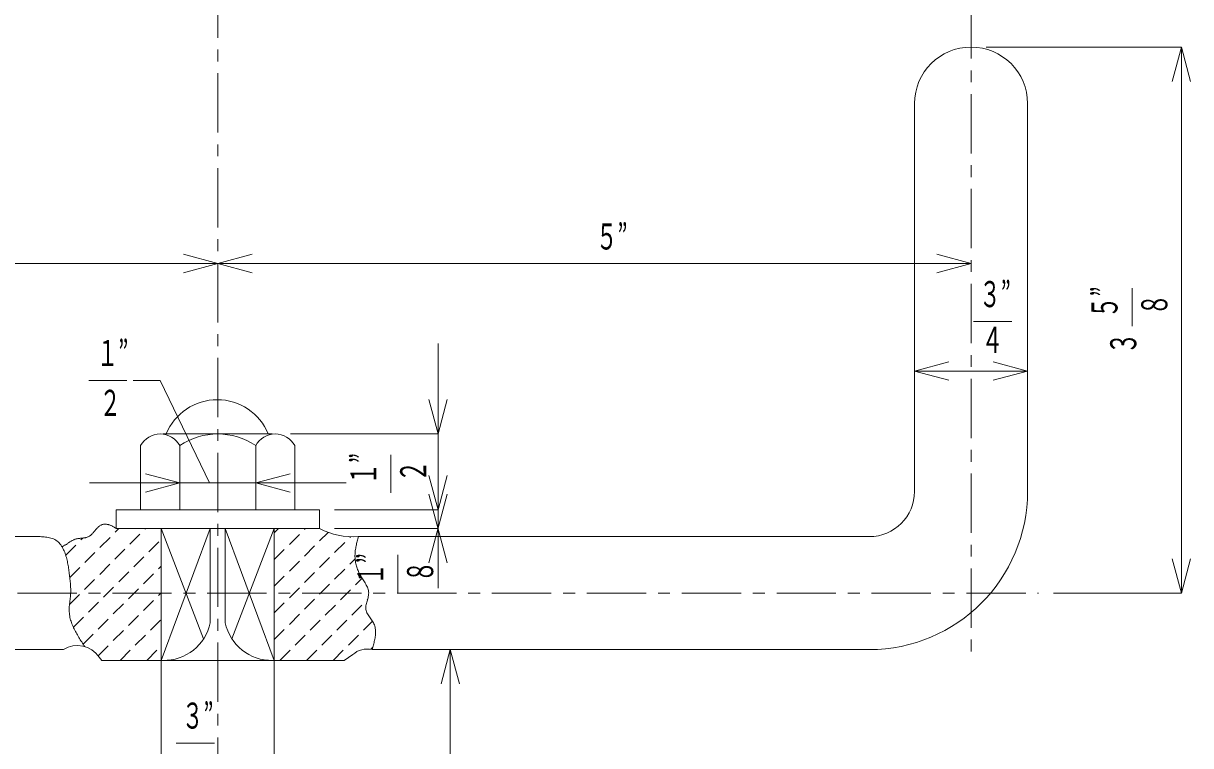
# Model space of a CAD drawing. Units: millimetres, scale not verified. Extents: x -820 to 820, y -580 to 580.
# Drawn here: x -395.2 to -198.4, y 309.8 to 431.6 of the extents above; entities that cross this region are included whole.
import ezdxf
from ezdxf.enums import TextEntityAlignment as Align

# ---------------------------------------------------------------- set-up
doc = ezdxf.new("R2010")
doc.units = ezdxf.units.MM
doc.header["$LTSCALE"] = 2
doc.linetypes.add('CHAIN1', pattern=[8, 5, -1, 1, -1])
doc.linetypes.add('DASHED1', pattern=[1.8, 1.2, -0.6])
for name, color, linetype, lineweight in [('0-0_通り芯', 3, 'Continuous', 18), ('0-1_補助芯', 4, 'CHAIN1', 18), ('0-2_通芯記号', 2, 'Continuous', 18)]:
    doc.layers.add(name, color=color, linetype=linetype, lineweight=lineweight)
doc.styles.add('ＭＳ ゴシック', font='')
doc.styles.get('ＭＳ ゴシック').set_extended_font_data('MS Gothic')

msp = doc.modelspace()

# ---------------------------------------------------------------- linework, layer by layer
at = {"layer": '0-0_通り芯'}
for p, q in [((-244.96, 418.05), (-244.96, 352.645)), ((-225.91, 418.05), (-225.91, 352.645)), ((-371.626, 362.33), (-353.243, 362.33)), ((-375.436, 349.553), (-375.436, 360.375)), ((-368.832, 360.375), (-368.832, 349.553)), ((-356.037, 360.375), (-356.037, 349.553)), ((-349.433, 360.375), (-349.433, 349.553)), ((-345.289, 349.553), (-379.579, 349.553)), ((-379.579, 349.553), (-379.579, 346.378)), ((-345.289, 346.378), (-345.289, 349.553)), ((-382.835, 346.379), (-382.905, 346.301)), ((-382.763, 346.456), (-382.835, 346.379)), ((-382.69, 346.531), (-382.763, 346.456)), ((-382.615, 346.605), (-382.69, 346.531)), ((-382.538, 346.676), (-382.615, 346.605)), ((-382.458, 346.744), (-382.538, 346.676)), ((-382.375, 346.808), (-382.458, 346.744)), ((-382.289, 346.868), (-382.375, 346.808)), ((-382.2, 346.924), (-382.289, 346.868)), ((-382.107, 346.973), (-382.2, 346.924)), ((-382.012, 347.016), (-382.107, 346.973)), ((-381.913, 347.051), (-382.012, 347.016)), ((-381.812, 347.079), (-381.913, 347.051)), ((-381.708, 347.099), (-381.812, 347.079)), ((-381.604, 347.112), (-381.708, 347.099)), ((-381.5, 347.118), (-381.604, 347.112)), ((-381.395, 347.119), (-381.5, 347.118)), ((-381.29, 347.113), (-381.395, 347.119)), ((-381.185, 347.103), (-381.29, 347.113)), ((-381.082, 347.088), (-381.185, 347.103)), ((-380.978, 347.068), (-381.082, 347.088)), ((-380.876, 347.044), (-380.978, 347.068)), ((-380.775, 347.017), (-380.876, 347.044)), ((-380.675, 346.985), (-380.775, 347.017)), ((-380.576, 346.951), (-380.675, 346.985)), ((-380.478, 346.913), (-380.576, 346.951)), ((-380.381, 346.872), (-380.478, 346.913)), ((-380.286, 346.828), (-380.381, 346.872)), ((-380.192, 346.781), (-380.286, 346.828)), ((-380.099, 346.732), (-380.192, 346.781)), ((-380.008, 346.68), (-380.099, 346.732)), ((-379.919, 346.625), (-380.008, 346.68)), ((-379.831, 346.567), (-379.919, 346.625)), ((-379.745, 346.507), (-379.831, 346.567)), ((-379.661, 346.444), (-379.745, 346.507)), ((-379.579, 346.378), (-379.661, 346.444)), ((-379.579, 346.378), (-345.289, 346.378)), ((-371.96, 268.825), (-371.96, 346.378)), ((-363.705, 346.378), (-371.96, 324.153)), ((-364.825, 327.767), (-371.958, 346.378)), ((-363.705, 330.503), (-363.705, 346.378)), ((-361.165, 346.38), (-352.91, 324.153)), ((-361.165, 330.503), (-361.165, 346.38)), ((-360.044, 327.767), (-352.91, 346.378)), ((-352.91, 265.421), (-352.91, 346.378)), ((-393.55, 345.025), (-479.91, 345.025)), ((-393.318, 345.025), (-393.55, 345.025)), ((-393.087, 345.025), (-393.318, 345.025)), ((-392.855, 345.023), (-393.087, 345.025)), ((-392.624, 345.019), (-392.855, 345.023)), ((-392.393, 345.013), (-392.624, 345.019)), ((-392.162, 345.004), (-392.393, 345.013)), ((-391.931, 344.991), (-392.162, 345.004)), ((-391.7, 344.973), (-391.931, 344.991)), ((-391.47, 344.949), (-391.7, 344.973)), ((-391.24, 344.919), (-391.47, 344.949)), ((-391.012, 344.88), (-391.24, 344.919)), ((-390.786, 344.832), (-391.012, 344.88)), ((-390.562, 344.774), (-390.786, 344.832)), ((-390.342, 344.703), (-390.562, 344.774)), ((-390.126, 344.619), (-390.342, 344.703)), ((-389.918, 344.519), (-390.126, 344.619)), ((-389.717, 344.403), (-389.918, 344.519)), ((-389.528, 344.271), (-389.717, 344.403)), ((-386.897, 344.393), (-386.989, 344.342)), ((-386.804, 344.441), (-386.897, 344.393)), ((-386.709, 344.486), (-386.804, 344.441)), ((-386.613, 344.527), (-386.709, 344.486)), ((-386.515, 344.565), (-386.613, 344.527)), ((-386.415, 344.599), (-386.515, 344.565)), ((-386.314, 344.628), (-386.415, 344.599)), ((-386.212, 344.652), (-386.314, 344.628)), ((-386.11, 344.673), (-386.212, 344.652)), ((-386.006, 344.691), (-386.11, 344.673)), ((-385.902, 344.706), (-386.006, 344.691)), ((-385.798, 344.719), (-385.902, 344.706)), ((-385.694, 344.73), (-385.798, 344.719)), ((-385.589, 344.74), (-385.694, 344.73)), ((-385.485, 344.75), (-385.589, 344.74)), ((-385.38, 344.76), (-385.485, 344.75)), ((-385.276, 344.77), (-385.38, 344.76)), ((-385.171, 344.781), (-385.276, 344.77)), ((-385.067, 344.793), (-385.171, 344.781)), ((-384.963, 344.807), (-385.067, 344.793)), ((-384.859, 344.823), (-384.963, 344.807)), ((-384.756, 344.842), (-384.859, 344.823)), ((-384.654, 344.865), (-384.756, 344.842)), ((-384.552, 344.891), (-384.654, 344.865)), ((-384.452, 344.923), (-384.552, 344.891)), ((-384.354, 344.959), (-384.452, 344.923)), ((-384.258, 345.002), (-384.354, 344.959)), ((-384.164, 345.05), (-384.258, 345.002)), ((-384.074, 345.104), (-384.164, 345.05)), ((-383.988, 345.163), (-384.074, 345.104)), ((-383.904, 345.226), (-383.988, 345.163)), ((-383.823, 345.293), (-383.904, 345.226)), ((-383.745, 345.363), (-383.823, 345.293)), ((-383.668, 345.435), (-383.745, 345.363)), ((-383.594, 345.51), (-383.668, 345.435)), ((-383.522, 345.586), (-383.594, 345.51)), ((-383.452, 345.663), (-383.522, 345.586)), ((-383.382, 345.742), (-383.452, 345.663)), ((-383.313, 345.821), (-383.382, 345.742)), ((-383.245, 345.901), (-383.313, 345.821)), ((-383.178, 345.982), (-383.245, 345.901)), ((-383.11, 346.062), (-383.178, 345.982)), ((-383.042, 346.142), (-383.11, 346.062)), ((-382.974, 346.222), (-383.042, 346.142)), ((-382.905, 346.301), (-382.974, 346.222)), ((-338.933, 344.242), (-338.885, 344.438)), ((-338.885, 344.438), (-338.837, 344.634)), ((-338.837, 344.634), (-338.787, 344.829)), ((-338.787, 344.829), (-338.737, 345.025)), ((-252.58, 345.025), (-338.737, 345.025)), ((-389.35, 344.123), (-389.528, 344.271)), ((-389.184, 343.962), (-389.35, 344.123)), ((-389.03, 343.789), (-389.184, 343.962)), ((-388.887, 343.607), (-389.03, 343.789)), ((-388.756, 343.417), (-388.887, 343.607)), ((-388.635, 343.219), (-388.756, 343.417)), ((-388.611, 343.38), (-388.71, 343.344)), ((-388.524, 343.017), (-388.635, 343.219)), ((-388.514, 343.419), (-388.611, 343.38)), ((-388.421, 342.809), (-388.524, 343.017)), ((-388.418, 343.462), (-388.514, 343.419)), ((-388.327, 342.598), (-388.421, 342.809)), ((-388.324, 343.508), (-388.418, 343.462)), ((-388.24, 342.384), (-388.327, 342.598)), ((-388.231, 343.557), (-388.324, 343.508)), ((-388.139, 343.608), (-388.231, 343.557)), ((-388.049, 343.661), (-388.139, 343.608)), ((-387.959, 343.716), (-388.049, 343.661)), ((-387.87, 343.772), (-387.959, 343.716)), ((-387.783, 343.83), (-387.87, 343.772)), ((-387.695, 343.888), (-387.783, 343.83)), ((-387.608, 343.946), (-387.695, 343.888)), ((-387.521, 344.005), (-387.608, 343.946)), ((-387.434, 344.063), (-387.521, 344.005)), ((-387.346, 344.121), (-387.434, 344.063)), ((-387.258, 344.178), (-387.346, 344.121)), ((-387.169, 344.234), (-387.258, 344.178)), ((-387.08, 344.289), (-387.169, 344.234)), ((-386.989, 344.342), (-387.08, 344.289)), ((-339.279, 342.256), (-339.262, 342.457)), ((-339.262, 342.457), (-339.239, 342.658)), ((-339.239, 342.658), (-339.212, 342.858)), ((-339.212, 342.858), (-339.181, 343.057)), ((-339.181, 343.057), (-339.146, 343.256)), ((-339.146, 343.256), (-339.108, 343.454)), ((-339.108, 343.454), (-339.068, 343.652)), ((-339.068, 343.652), (-339.025, 343.849)), ((-339.025, 343.849), (-338.98, 344.046)), ((-338.98, 344.046), (-338.933, 344.242)), ((-388.159, 342.167), (-388.24, 342.384)), ((-388.085, 341.947), (-388.159, 342.167)), ((-388.017, 341.726), (-388.085, 341.947)), ((-387.953, 341.504), (-388.017, 341.726)), ((-387.895, 341.28), (-387.953, 341.504)), ((-387.84, 341.055), (-387.895, 341.28)), ((-387.79, 340.829), (-387.84, 341.055)), ((-387.742, 340.603), (-387.79, 340.829)), ((-387.698, 340.376), (-387.742, 340.603)), ((-339.299, 341.853), (-339.292, 342.055)), ((-339.299, 341.651), (-339.299, 341.853)), ((-339.293, 341.45), (-339.299, 341.651)), ((-339.28, 341.248), (-339.293, 341.45)), ((-339.292, 342.055), (-339.279, 342.256)), ((-339.259, 341.048), (-339.28, 341.248)), ((-339.232, 340.848), (-339.259, 341.048)), ((-339.198, 340.649), (-339.232, 340.848)), ((-339.157, 340.451), (-339.198, 340.649)), ((-387.657, 340.148), (-387.698, 340.376)), ((-387.619, 339.92), (-387.657, 340.148)), ((-387.583, 339.691), (-387.619, 339.92)), ((-387.549, 339.462), (-387.583, 339.691)), ((-387.517, 339.233), (-387.549, 339.462)), ((-387.486, 339.004), (-387.517, 339.233)), ((-387.457, 338.774), (-387.486, 339.004)), ((-387.429, 338.545), (-387.457, 338.774)), ((-387.401, 338.315), (-387.429, 338.545)), ((-339.11, 340.255), (-339.157, 340.451)), ((-339.056, 340.061), (-339.11, 340.255)), ((-338.997, 339.868), (-339.056, 340.061)), ((-338.932, 339.677), (-338.997, 339.868)), ((-338.862, 339.487), (-338.932, 339.677)), ((-338.787, 339.3), (-338.862, 339.487)), ((-338.706, 339.115), (-338.787, 339.3)), ((-338.621, 338.932), (-338.706, 339.115)), ((-338.531, 338.752), (-338.621, 338.932)), ((-338.437, 338.573), (-338.531, 338.752)), ((-338.339, 338.397), (-338.437, 338.573)), ((-387.375, 338.085), (-387.401, 338.315)), ((-387.349, 337.855), (-387.375, 338.085)), ((-387.324, 337.625), (-387.349, 337.855)), ((-387.301, 337.395), (-387.324, 337.625)), ((-387.279, 337.164), (-387.301, 337.395)), ((-387.26, 336.934), (-387.279, 337.164)), ((-387.244, 336.703), (-387.26, 336.934)), ((-387.231, 336.472), (-387.244, 336.703)), ((-338.237, 338.223), (-338.339, 338.397)), ((-338.131, 338.051), (-338.237, 338.223)), ((-338.023, 337.88), (-338.131, 338.051)), ((-337.914, 337.711), (-338.023, 337.88)), ((-337.805, 337.541), (-337.914, 337.711)), ((-337.696, 337.371), (-337.805, 337.541)), ((-337.59, 337.2), (-337.696, 337.371)), ((-337.486, 337.026), (-337.59, 337.2)), ((-337.387, 336.851), (-337.486, 337.026)), ((-337.295, 336.671), (-337.387, 336.851)), ((-337.21, 336.488), (-337.295, 336.671)), ((-387.326, 334.395), (-387.298, 334.625)), ((-387.298, 334.625), (-387.272, 334.855)), ((-387.272, 334.855), (-387.249, 335.085)), ((-387.249, 335.085), (-387.232, 335.316)), ((-387.232, 335.316), (-387.22, 335.547)), ((-387.222, 336.241), (-387.231, 336.472)), ((-387.216, 336.01), (-387.222, 336.241)), ((-387.22, 335.547), (-387.215, 335.778)), ((-387.215, 335.778), (-387.216, 336.01)), ((-337.135, 336.301), (-337.21, 336.488)), ((-337.155, 334.522), (-337.102, 334.716)), ((-337.072, 336.109), (-337.135, 336.301)), ((-337.102, 334.716), (-337.055, 334.913)), ((-337.025, 335.913), (-337.072, 336.109)), ((-337.055, 334.913), (-337.017, 335.111)), ((-336.994, 335.714), (-337.025, 335.913)), ((-337.017, 335.111), (-336.991, 335.311)), ((-336.983, 335.512), (-336.994, 335.714)), ((-336.991, 335.311), (-336.983, 335.512)), ((-387.483, 332.784), (-387.474, 333.015)), ((-387.483, 332.553), (-387.483, 332.784)), ((-387.474, 333.015), (-387.459, 333.246)), ((-387.459, 333.246), (-387.438, 333.477)), ((-387.438, 333.477), (-387.413, 333.707)), ((-387.413, 333.707), (-387.385, 333.936)), ((-387.385, 333.936), (-387.356, 334.166)), ((-387.356, 334.166), (-387.326, 334.395)), ((-337.493, 332.95), (-337.487, 333.152)), ((-337.477, 332.749), (-337.493, 332.95)), ((-337.487, 333.152), (-337.463, 333.352)), ((-337.435, 332.552), (-337.477, 332.749)), ((-337.463, 333.352), (-337.426, 333.55)), ((-337.426, 333.55), (-337.38, 333.747)), ((-337.38, 333.747), (-337.327, 333.941)), ((-337.327, 333.941), (-337.27, 334.135)), ((-337.27, 334.135), (-337.212, 334.328)), ((-337.212, 334.328), (-337.155, 334.522)), ((-387.473, 332.321), (-387.483, 332.553)), ((-387.454, 332.091), (-387.473, 332.321)), ((-387.426, 331.861), (-387.454, 332.091)), ((-387.389, 331.633), (-387.426, 331.861)), ((-387.344, 331.406), (-387.389, 331.633)), ((-387.291, 331.181), (-387.344, 331.406)), ((-387.231, 330.957), (-387.291, 331.181)), ((-387.164, 330.736), (-387.231, 330.957)), ((-387.09, 330.517), (-387.164, 330.736)), ((-337.372, 332.36), (-337.435, 332.552)), ((-337.292, 332.175), (-337.372, 332.36)), ((-337.198, 331.996), (-337.292, 332.175)), ((-337.095, 331.823), (-337.198, 331.996)), ((-336.984, 331.654), (-337.095, 331.823)), ((-336.87, 331.488), (-336.984, 331.654)), ((-336.753, 331.323), (-336.87, 331.488)), ((-336.636, 331.159), (-336.753, 331.323)), ((-336.519, 330.994), (-336.636, 331.159)), ((-336.406, 330.828), (-336.519, 330.994)), ((-336.298, 330.657), (-336.406, 330.828)), ((-336.197, 330.483), (-336.298, 330.657)), ((-387.01, 330.299), (-387.09, 330.517)), ((-386.925, 330.084), (-387.01, 330.299)), ((-386.835, 329.871), (-386.925, 330.084)), ((-386.74, 329.66), (-386.835, 329.871)), ((-386.641, 329.451), (-386.74, 329.66)), ((-386.539, 329.244), (-386.641, 329.451)), ((-386.432, 329.038), (-386.539, 329.244)), ((-386.323, 328.834), (-386.432, 329.038)), ((-386.21, 328.632), (-386.323, 328.834)), ((-336.106, 330.302), (-336.197, 330.483)), ((-336.028, 330.116), (-336.106, 330.302)), ((-335.963, 329.925), (-336.028, 330.116)), ((-335.91, 329.731), (-335.963, 329.925)), ((-335.87, 329.533), (-335.91, 329.731)), ((-335.843, 329.333), (-335.87, 329.533)), ((-335.826, 329.132), (-335.843, 329.333)), ((-335.834, 328.527), (-335.823, 328.729)), ((-335.82, 328.93), (-335.826, 329.132)), ((-335.823, 328.729), (-335.82, 328.93)), ((-386.096, 328.431), (-386.21, 328.632)), ((-385.978, 328.232), (-386.096, 328.431)), ((-385.859, 328.033), (-385.978, 328.232)), ((-385.738, 327.836), (-385.859, 328.033)), ((-385.616, 327.64), (-385.738, 327.836)), ((-385.492, 327.444), (-385.616, 327.64)), ((-385.368, 327.249), (-385.492, 327.444)), ((-385.242, 327.055), (-385.368, 327.249)), ((-385.116, 326.861), (-385.242, 327.055)), ((-384.99, 326.667), (-385.116, 326.861)), ((-336.245, 326.555), (-336.19, 326.749)), ((-336.19, 326.749), (-336.136, 326.944)), ((-336.136, 326.944), (-336.084, 327.139)), ((-336.084, 327.139), (-336.036, 327.335)), ((-336.036, 327.335), (-335.99, 327.531)), ((-335.99, 327.531), (-335.949, 327.729)), ((-335.949, 327.729), (-335.912, 327.927)), ((-335.912, 327.927), (-335.88, 328.126)), ((-335.88, 328.126), (-335.854, 328.326)), ((-335.854, 328.326), (-335.834, 328.527)), ((-388.461, 325.975), (-479.91, 325.975)), ((-384.863, 326.473), (-384.99, 326.667)), ((-341.105, 324.153), (-339.685, 325.118)), ((-336.417, 325.975), (-336.359, 326.168)), ((-252.58, 325.975), (-336.417, 325.975)), ((-336.359, 326.168), (-336.302, 326.362)), ((-336.302, 326.362), (-336.245, 326.555)), ((-381.956, 324.153), (-382.425, 324.705)), ((-341.105, 324.153), (-381.956, 324.153))]:
    msp.add_line(p, q, dxfattribs=at)
at = {"layer": '0-0_通り芯', "linetype": 'DASHED1'}
for p, q in [((-387.428, 333.567), (-374.618, 346.378)), ((-387.377, 338.108), (-379.108, 346.378)), ((-352.91, 341.145), (-347.677, 346.378)), ((-352.91, 345.635), (-352.167, 346.378)), ((-388.071, 341.904), (-385.198, 344.778)), ((-386.773, 329.732), (-371.96, 344.546)), ((-352.91, 336.655), (-343.827, 345.737)), ((-352.91, 332.165), (-340.071, 345.003)), ((-352.91, 327.675), (-339.284, 341.3)), ((-385.131, 326.884), (-371.96, 340.056)), ((-351.941, 324.153), (-338.097, 337.997)), ((-382.592, 324.933), (-371.96, 335.565)), ((-347.451, 324.153), (-337.185, 334.418)), ((-378.882, 324.153), (-371.96, 331.075)), ((-342.961, 324.153), (-336.359, 330.755)), ((-374.392, 324.153), (-371.96, 326.585)), ((-336.612, 326.012), (-336.318, 326.306))]:
    msp.add_line(p, q, dxfattribs=at)
at = {"layer": '0-0_通り芯'}
for centre, radius, start, end in [((-235.435, 418.05), 9.525, 0, 180), ((-362.509, 358.823), 9.29, 22.17913, 157.82087), ((-372.134, 358.564), 3.766, 28.74723, 151.25277), ((-362.435, 350.883), 11.447, 56.01897, 123.98103), ((-352.735, 358.564), 3.766, 28.74723, 151.25277), ((-252.58, 352.645), 26.67, 270, 0), ((-252.58, 352.645), 7.62, 270, 0), ((-339.607, 357.353), 12.359, 242.62905, 274.03794), ((-371.486, 332.092), 7.942, 268.41823, 348.45637), ((-353.383, 332.092), 7.942, 191.54363, 271.58177), ((-386.104, 322.198), 4.452, 34.26959, 121.96353), ((-337.213, 322.351), 3.71, 77.61419, 131.77614)]:
    msp.add_arc(centre, radius, start, end, dxfattribs=at)
at = {"layer": '0-1_補助芯'}
for p, q in [((-235.435, 451.647), (-235.435, 324.429)), ((-362.435, -226.845), (-362.435, 448.18)), ((-508.205, 335.5), (-224.085, 335.5))]:
    msp.add_line(p, q, dxfattribs=at)
at = {"layer": '0-2_通芯記号'}
for p, q in [((-232.895, 427.575), (-199.966, 427.575)), ((-199.966, 427.575), (-201.519, 421.779)), ((-199.966, 427.575), (-199.966, 335.5)), ((-199.966, 427.575), (-198.413, 421.779)), ((-368.23, 389.525), (-356.639, 392.63)), ((-368.23, 392.63), (-356.639, 389.525)), ((-235.435, 391.077), (-241.23, 392.63)), ((-235.435, 391.077), (-489.435, 391.077)), ((-235.435, 391.077), (-241.23, 389.525)), ((-208.295, 380.515), (-208.295, 386.927)), ((-234.999, 381.275), (-228.587, 381.275)), ((-325.281, 377.57), (-325.281, 336.305)), ((-244.96, 372.931), (-239.164, 374.484)), ((-225.91, 372.931), (-231.705, 374.484)), ((-244.96, 372.931), (-225.91, 372.931)), ((-244.96, 372.931), (-239.164, 371.378)), ((-225.91, 372.931), (-231.705, 371.378)), ((-384.187, 371.345), (-377.775, 371.345)), ((-325.281, 362.33), (-326.834, 368.125)), ((-325.281, 362.33), (-323.729, 368.125)), ((-350.195, 362.33), (-325.281, 362.33)), ((-333.241, 352.425), (-333.241, 358.837)), ((-368.832, 354.075), (-374.628, 355.628)), ((-356.037, 354.075), (-350.241, 355.628)), ((-325.281, 349.553), (-326.834, 355.348)), ((-325.281, 349.553), (-323.729, 355.348)), ((-384.072, 354.075), (-340.797, 354.075)), ((-368.832, 354.075), (-374.628, 352.522)), ((-356.037, 354.075), (-350.241, 352.522)), ((-326.834, 352.173), (-323.729, 340.582)), ((-323.729, 352.173), (-326.834, 340.582)), ((-342.749, 349.553), (-325.281, 349.553)), ((-342.749, 346.378), (-325.281, 346.378)), ((-332.069, 335.515), (-332.069, 341.927)), ((-199.966, 335.5), (-201.519, 341.295)), ((-199.966, 335.5), (-198.413, 341.295)), ((-221.545, 335.5), (-199.966, 335.5)), ((-323.241, 325.975), (-324.794, 320.179)), ((-323.241, 325.975), (-323.241, -148.705)), ((-323.241, 325.975), (-321.689, 320.179)), ((-369.419, 310.188), (-363.007, 310.188))]:
    msp.add_line(p, q, dxfattribs=at)
msp.add_lwpolyline([(-376.72, 371.35), (-372.125, 371.35), (-363.827, 354.075)], dxfattribs=at)

# ---------------------------------------------------------------- texts
at = {"layer": '0-2_通芯記号', "style": 'ＭＳ ゴシック', "width": 0.6}
for s, p in [('５”', (-298.66, 392.109)), ('３”', (-234.043, 382.398)), ('４', (-233.635, 374.669)), ('１”', (-382.815, 372.469)), ('２', (-382.367, 364.065)), ('３”', (-368.463, 311.311))]:
    msp.add_text(s, height=4.399, dxfattribs=at).set_placement(p, align=Align.BOTTOM_LEFT)
for s, p in [('５”', (-209.418, 381.887)), ('８', (-201.014, 382.334)), ('３', (-206.251, 375.802)), ('１”', (-334.365, 353.797)), ('２', (-325.961, 354.244)), ('１”', (-333.192, 336.887)), ('８', (-324.789, 337.334))]:
    msp.add_text(s, height=4.399, rotation=90, dxfattribs=at).set_placement(p, align=Align.BOTTOM_LEFT)

doc.saveas('drawing.dxf')
